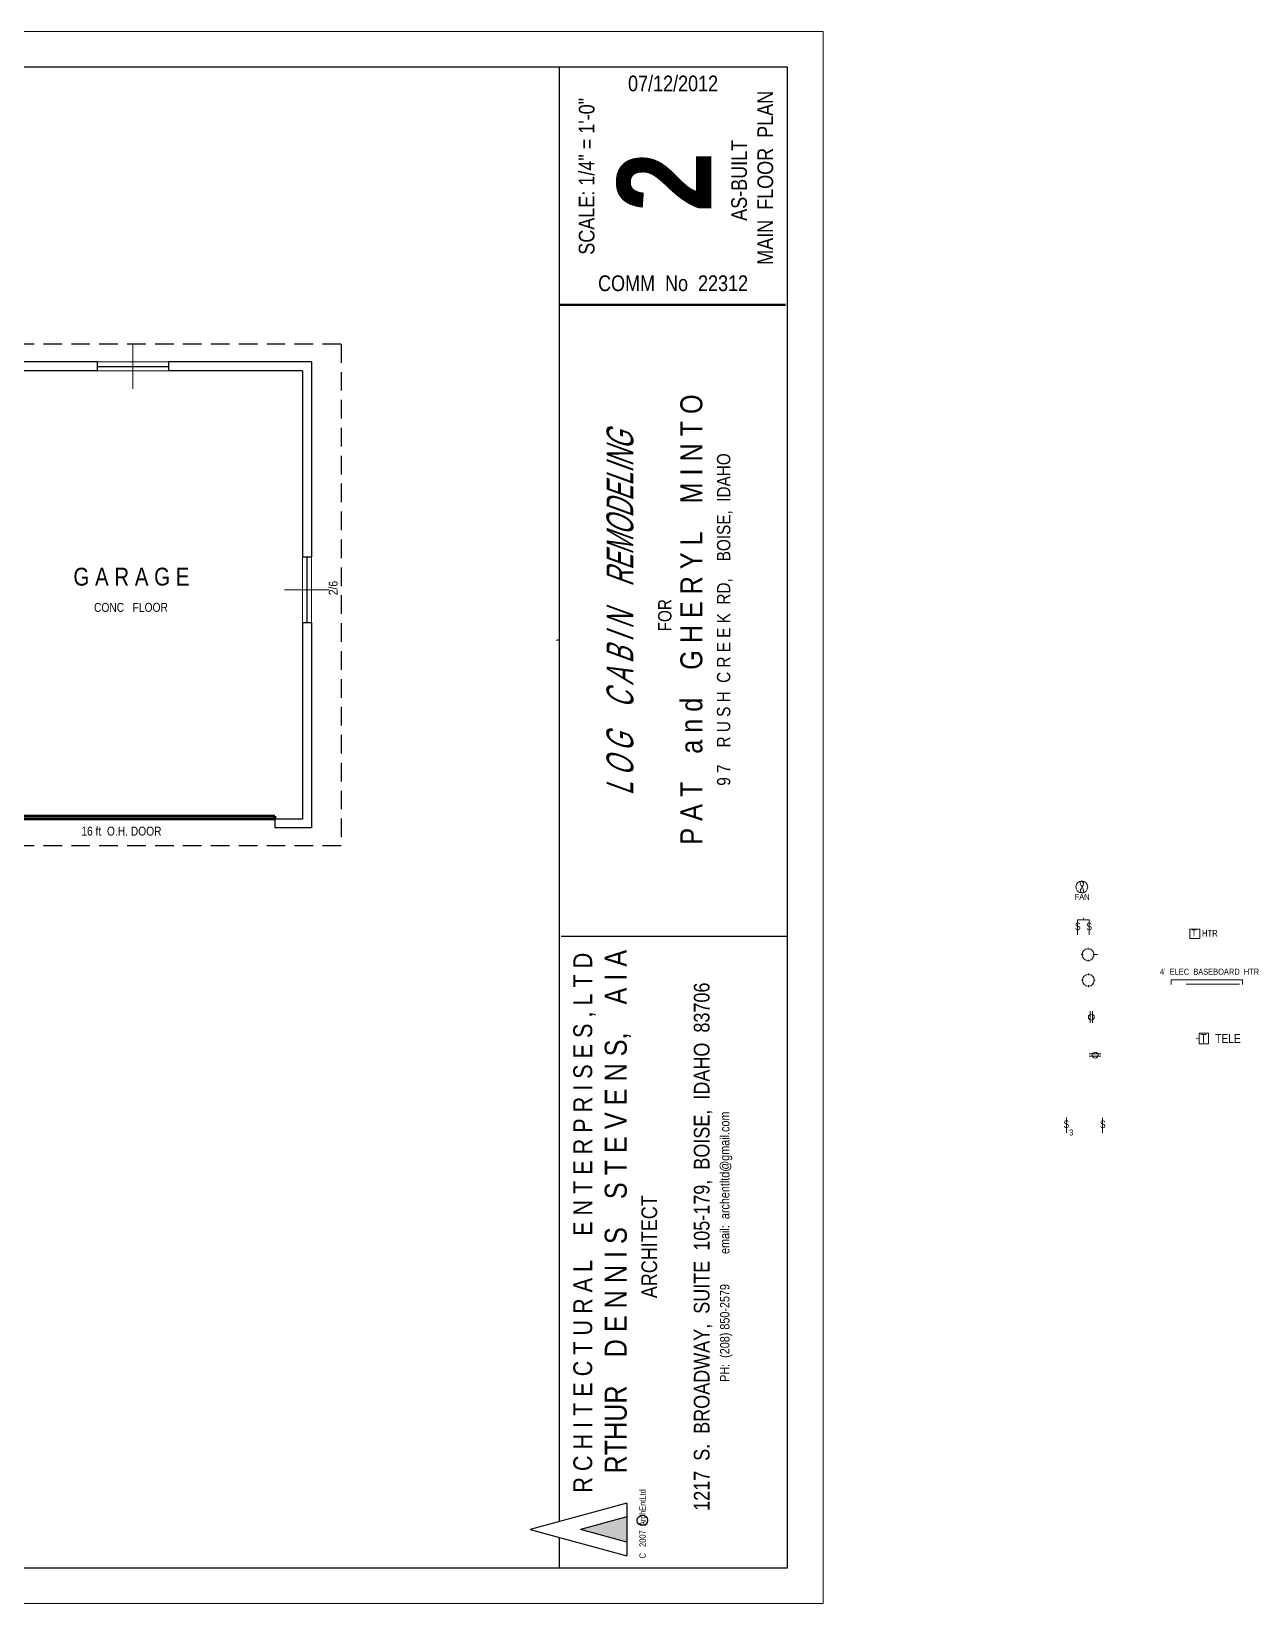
# Model space of a CAD drawing. Header units: inches. Extents: x 3832 to 5979, y 959 to 2015.
# Drawn here: x 5157 to 5979, y 959 to 2015 of the extents above; entities that cross this region are included whole.
import ezdxf

# ---------------------------------------------------------------- set-up
doc = ezdxf.new("R2010")
doc.units = ezdxf.units.IN
doc.header["$MEASUREMENT"] = 0
doc.linetypes.add('DASHDOT2', pattern=[0.5, 0.25, -0.125, 0, -0.125])
doc.linetypes.add('HIDDEN', pattern=[0.375, 0.25, -0.125])
for name, color, linetype, lineweight in [('DOORS', 7, 'Continuous', 60), ('ELEC', 6, 'Continuous', 30), ('ELEC SYMBOLS', 7, 'Continuous', 20), ('HVAC', 1, 'Continuous', 20), ('ROOF', 7, 'HIDDEN', 30), ('WALL FRAMING', 7, 'Continuous', 30), ('WINDOWS', 5, 'Continuous', 30)]:
    doc.layers.add(name, color=color, linetype=linetype, lineweight=lineweight)
for name, color, linetype in [('SETBACK', 1, 'DASHDOT2'), ('TEXT80', 7, 'Continuous'), ('TITLE BLOCK', 7, 'Continuous'), ('TITLE_BLOCK', 250, 'Continuous')]:
    doc.layers.add(name, color=color, linetype=linetype)
doc.styles.add('ARCH ENT', font='technical.ttf', dxfattribs={"height": 2})
doc.styles.add('ARCHENT', font='technical.ttf', dxfattribs={"height": 6})
doc.styles.add('EXIST', font='romans.shx', dxfattribs={"width": 0.75, "oblique": 20, "height": 12})

msp = doc.modelspace()

# ---------------------------------------------------------------- hatches: boundary and pattern name
at = {"layer": 'TITLE_BLOCK', "linetype": 'Continuous', "ltscale": 0.5}
msp.add_hatch(color=1, dxfattribs=at).paths.add_polyline_path([(5557, 1017.1), (5525.8, 1008.7), (5557, 1000.2)])

# ---------------------------------------------------------------- linework, layer by layer
at = {"layer": 'DOORS', "ltscale": 15}
for p, q in [((5320.5, 1487.9), (5128.5, 1487.9)), ((5320.5, 1485.9), (5128.5, 1485.9))]:
    msp.add_line(p, q, dxfattribs=at)
at = {"layer": 'DOORS', "linetype": 'Continuous', "ltscale": 15}
msp.add_line((5320.5, 1487.9), (5320.5, 1485.9), dxfattribs=at)
at = {"layer": 'ELEC', "lineweight": 20, "ltscale": 15}
for p, q in [((5868.3, 1349), (5868.3, 1356.8)), ((5869.8, 1349), (5869.8, 1356.8)), ((5875.4, 1328.1), (5867.6, 1328.1)), ((5875.4, 1326.6), (5867.6, 1326.6))]:
    msp.add_line(p, q, dxfattribs=at)
for centre in [(5869, 1352.8), (5871.6, 1327.3)]:
    msp.add_circle(centre, 2, dxfattribs=at)
at = {"layer": 'ELEC SYMBOLS', "color": 6, "linetype": 'Continuous', "lineweight": 20, "ltscale": 150}
for p, q in [((5859.8, 1418.2), (5859.8, 1408)), ((5867.5, 1418.2), (5867.5, 1408)), ((5867.5, 1418.2), (5867.5, 1408)), ((5862.4, 1377.6), (5863.6, 1377.6)), ((5867, 1381), (5867, 1382.2)), ((5867, 1373), (5867, 1374.2)), ((5870.4, 1377.6), (5871.6, 1377.6)), ((5852.2, 1285.3), (5852.2, 1275.1)), ((5876.6, 1285.2), (5876.6, 1275))]:
    msp.add_line(p, q, dxfattribs=at)
at = {"layer": 'ELEC SYMBOLS', "color": 6, "linetype": 'Continuous', "lineweight": 9, "ltscale": 150}
for p, q in [((5863.4, 1394.8), (5862.2, 1394.8)), ((5866.8, 1398.2), (5866.8, 1399.4)), ((5873.3, 1394.8), (5870.2, 1394.8)), ((5866.8, 1390.2), (5866.8, 1391.4))]:
    msp.add_line(p, q, dxfattribs=at)
at = {"layer": 'ELEC SYMBOLS', "color": 6, "lineweight": 20, "ltscale": 15}
for centre in [(5862.6, 1440.3), (5866.8, 1394.8), (5867, 1377.6)]:
    msp.add_circle(centre, 4, dxfattribs=at)
at = {"layer": 'ELEC SYMBOLS', "color": 6, "linetype": 'Continuous', "lineweight": 20, "ltscale": 150}
msp.add_spline([(5862.5, 1444.3), (5861.8, 1444), (5863.7, 1437.2), (5863.2, 1436.3), (5862, 1436.8), (5863.7, 1443), (5862.8, 1444), (5862.5, 1444.3)], degree=3, dxfattribs=at)
at = {"layer": 'HVAC', "lineweight": 20, "ltscale": 15}
for p, q in [((5935.2, 1411.9), (5935.2, 1405.7)), ((5941.9, 1411.9), (5935.2, 1411.9)), ((5935.2, 1405.7), (5941.9, 1405.7)), ((5941.9, 1405.7), (5941.9, 1411.9)), ((5922.6, 1374.8), (5922.6, 1377.8)), ((5922.6, 1377.8), (5970.6, 1377.8)), ((5970.6, 1374.8), (5970.6, 1377.8))]:
    msp.add_line(p, q, dxfattribs=at)
at = {"layer": 'ROOF', "ltscale": 50}
for p, q in [((5365, 1804.9), (5084, 1804.9)), ((5365, 1804.9), (5365, 1467.9)), ((5365, 1467.9), (5084, 1467.9))]:
    msp.add_line(p, q, dxfattribs=at)
at = {"layer": 'SETBACK'}
msp.add_line((5511.6, 1606.3), (5509.7, 1605.8), dxfattribs=at)
at = {"layer": 'TITLE BLOCK', "color": 7, "linetype": 'Continuous', "lineweight": 0, "ltscale": 0.5}
for p, q in [((5688.8, 2014.9), (4056.8, 2014.9)), ((5688.8, 2014.9), (5688.8, 958.9)), ((4056.8, 958.9), (5688.8, 958.9))]:
    msp.add_line(p, q, dxfattribs=at)
at = {"layer": 'TITLE BLOCK', "color": 7, "linetype": 'Continuous', "lineweight": 30, "ltscale": 0.5}
for p, q in [((5664.8, 1990.9), (4104.8, 1990.9)), ((5511.6, 1014), (5511.6, 1990.9)), ((5664.8, 982.9), (5664.8, 1990.9)), ((5512.8, 1407.1), (5664.8, 1407.1)), ((5557, 1026.3), (5492, 1008.7)), ((5557, 1026.3), (5557, 991)), ((5557, 1026.3), (5557, 991)), ((5557, 1017.1), (5525.8, 1008.6)), ((5557, 1017.1), (5525.8, 1008.6)), ((5511.6, 982.9), (5511.6, 1003.4)), ((5557, 1000.2), (5525.8, 1008.6)), ((5557, 1000.2), (5525.8, 1008.6)), ((4104.8, 982.9), (5664.8, 982.9)), ((5511.6, 982.9), (5664.8, 982.9))]:
    msp.add_line(p, q, dxfattribs=at)
at = {"layer": 'TITLE BLOCK', "color": 7, "linetype": 'Continuous', "lineweight": 30, "ltscale": 0.0625}
msp.add_line((5492, 1008.7), (5557, 991), dxfattribs=at)
at = {"layer": 'TITLE BLOCK', "color": 7, "linetype": 'Continuous', "lineweight": 30, "ltscale": 0.5, "const_width": 1.58}
msp.add_lwpolyline([(5511.6, 1831.2), (5663.6, 1831.2)], dxfattribs=at)
at = {"layer": 'TITLE BLOCK', "color": 7, "linetype": 'Continuous'}
msp.add_circle((5567.4, 1014.8), 3.5, dxfattribs=at)
at = {"layer": 'WALL FRAMING', "lineweight": 9, "ltscale": 15}
for p, q in [((5225, 1804.9), (5225, 1774.9)), ((5249, 1792.9), (5201, 1792.9)), ((5249, 1786.9), (5201, 1786.9)), ((5339, 1661.9), (5339, 1617.9)), ((5345, 1661.9), (5345, 1617.9)), ((5356.9, 1639.9), (5326.9, 1639.9)), ((5968.6, 1374.9), (5932.6, 1374.9))]:
    msp.add_line(p, q, dxfattribs=at)
at = {"layer": 'WALL FRAMING', "ltscale": 15}
for p, q in [((5201, 1792.9), (5104, 1792.9)), ((5201, 1786.9), (5110, 1786.9)), ((5201, 1792.9), (5201, 1786.9)), ((5345, 1792.9), (5249, 1792.9)), ((5249, 1792.9), (5249, 1786.9)), ((5339, 1786.9), (5249, 1786.9)), ((5339, 1786.9), (5339, 1661.9)), ((5345, 1792.9), (5345, 1661.9)), ((5339, 1661.9), (5345, 1661.9)), ((5339, 1617.9), (5345, 1617.9)), ((5339, 1617.9), (5339, 1485.9)), ((5345, 1617.9), (5345, 1479.9)), ((5339, 1485.9), (5320.5, 1485.9)), ((5320.5, 1485.9), (5320.5, 1479.9)), ((5345, 1479.9), (5320.5, 1479.9))]:
    msp.add_line(p, q, dxfattribs=at)
at = {"layer": 'WALL FRAMING', "color": 6, "linetype": 'Continuous', "lineweight": 9, "ltscale": 150}
for p, q in [((5859.8, 1418.2), (5867.5, 1418.2)), ((5863.7, 1418.2), (5863.7, 1419.6))]:
    msp.add_line(p, q, dxfattribs=at)
at = {"layer": 'WALL FRAMING', "color": 7, "linetype": 'Continuous', "lineweight": 9, "ltscale": 150}
for p, q in [((5941.4, 1342), (5941.4, 1334.8)), ((5947.7, 1342), (5941.4, 1342)), ((5947.7, 1334.8), (5947.7, 1342)), ((5941.4, 1338.4), (5939.4, 1338.3)), ((5941.4, 1334.8), (5947.7, 1334.8))]:
    msp.add_line(p, q, dxfattribs=at)
at = {"layer": 'WINDOWS', "ltscale": 15}
for p, q in [((5201, 1789.9), (5249, 1789.9)), ((5342, 1661.9), (5342, 1617.9))]:
    msp.add_line(p, q, dxfattribs=at)

# ---------------------------------------------------------------- texts
at = {"layer": 'TEXT80', "attachment_point": 5, "style": 'ARCHENT'}
for s, insert, char_height, width, rotation in [('{\\C7;G A R A G E}', (5224.1, 1648.6), 12, 360.062, 0.0328), ('{\\C7;2/6}', (5359.7, 1641), 6, 360.062, 90.0328), ('{\\C7;CONC   FLOOR}', (5223.8, 1628), 6, 360.062, 0.0328), ('{\\C7;16 ft  O.H. DOOR}', (5217.4, 1477.7), 6, 360.062, 0.0328), ('{\\C7;FAN}', (5862.8, 1433.6), 4, 360.062, 0.0328), ('{\\C7;T}', (5938, 1409.4), 4.5, 270.047, 0.0328), ('{\\C7;HTR}', (5948.6, 1409.1), 4.5, 270.047, 0.0328), ('{\\C7;T}', (5944.3, 1338.4), 6, 360.062, 0.0328), ('{\\C7;TELE}', (5960.8, 1338.4), 6, 360.062, 0.0328)]:
    msp.add_mtext(s, dxfattribs=dict(at, insert=insert, char_height=char_height, width=width, rotation=rotation))
at = {"layer": 'TEXT80', "color": 6, "width": 360.062, "attachment_point": 5, "rotation": 0.0328, "style": 'ARCHENT'}
for s, insert, char_height in [('{\\C7; }S', (5859.1, 1413.7), 5), ('{\\C7; }S', (5866.8, 1413.7), 5), ('{\\C7; }S', (5851.4, 1280.9), 5), ('{\\C7; }S', (5875.9, 1280.8), 5), ('3', (5855.5, 1275.3), 4)]:
    msp.add_mtext(s, dxfattribs=dict(at, insert=insert, char_height=char_height))
at = {"layer": 'TEXT80', "color": 1, "insert": (5948.4, 1383.3), "char_height": 4, "width": 360.062, "attachment_point": 5, "rotation": 0.0328, "style": 'ARCHENT'}
msp.add_mtext("{\\C7;4'  ELEC  BASEBOARD  HTR}", dxfattribs=at)
at = {"layer": 'TITLE BLOCK', "color": 7, "linetype": 'Continuous', "lineweight": 30, "ltscale": 0.5, "char_height": 10.551, "attachment_point": 5, "style": 'ARCH ENT'}
for s, insert in [('\\A1;07/12/2012', (5588, 1979.9)), ('COMM  No  22312', (5588, 1845.7))]:
    msp.add_mtext(s, dxfattribs=dict(at, insert=insert))
at = {"layer": 'TITLE BLOCK', "color": 7, "linetype": 'Continuous', "lineweight": 30, "ltscale": 0.5, "rotation": 90, "style": 'ARCH ENT'}
for s, insert, char_height, attachment_point in [('SCALE: 1/4" = 1\'-0"  ', (5530, 1917.6), 10.551, 5), ('AS-BUILT\\P MAIN  FLOOR  PLAN', (5641.2, 1914.9), 10.551, 5), ('{\\fTechnical|b1|i0|c0|p34;2}', (5550.5, 1913.8), 63.306, 2), ('\\P{\\H0.3769x;  FOR\\P\\H1.644x;P A T    a n d    G H E R Y L    M I N T O\\P\\H0.6083x;9 7    R U S H  C R E E K  RD,    BOISE,  IDAHO}', (5583.2, 1619.9), 23.802, 5), ('        R C H I T E C T U R A L    E N T E R P R I S E S , L T D\\P{\\H1.167x;          RTHUR    D E N N I S    S T E V E N S,    A I A\\P\\H0.7145x;ARCHITECT\\P\\P1217  S.  BROADWAY,  SUITE  105-179,  BOISE,  IDAHO  83706\\P\\H0.5999x;PH:  (208) 850-2579          email:  archentltd@gmail.com}', (5521, 1198.6), 12.661, 2)]:
    msp.add_mtext(s, dxfattribs=dict(at, insert=insert, char_height=char_height, attachment_point=attachment_point))
at = {"layer": 'TITLE BLOCK', "color": 7, "linetype": 'Continuous', "lineweight": 9, "ltscale": 50, "insert": (5543.3, 1623.8), "char_height": 18, "width": 403, "attachment_point": 2, "rotation": 90, "style": 'EXIST'}
msp.add_mtext('{\\fTechnical|b0|i0|c0|p34;L O G    C A B I N    REMODELING}', dxfattribs=at)
at = {"layer": 'TITLE BLOCK', "color": 7, "linetype": 'HIDDEN', "insert": (5565.4, 989.2), "char_height": 4.197, "width": 59, "attachment_point": 1, "rotation": 90, "style": 'ARCHENT'}
msp.add_mtext('C   2007  ArchEntLtd', dxfattribs=at)

doc.saveas('drawing.dxf')
